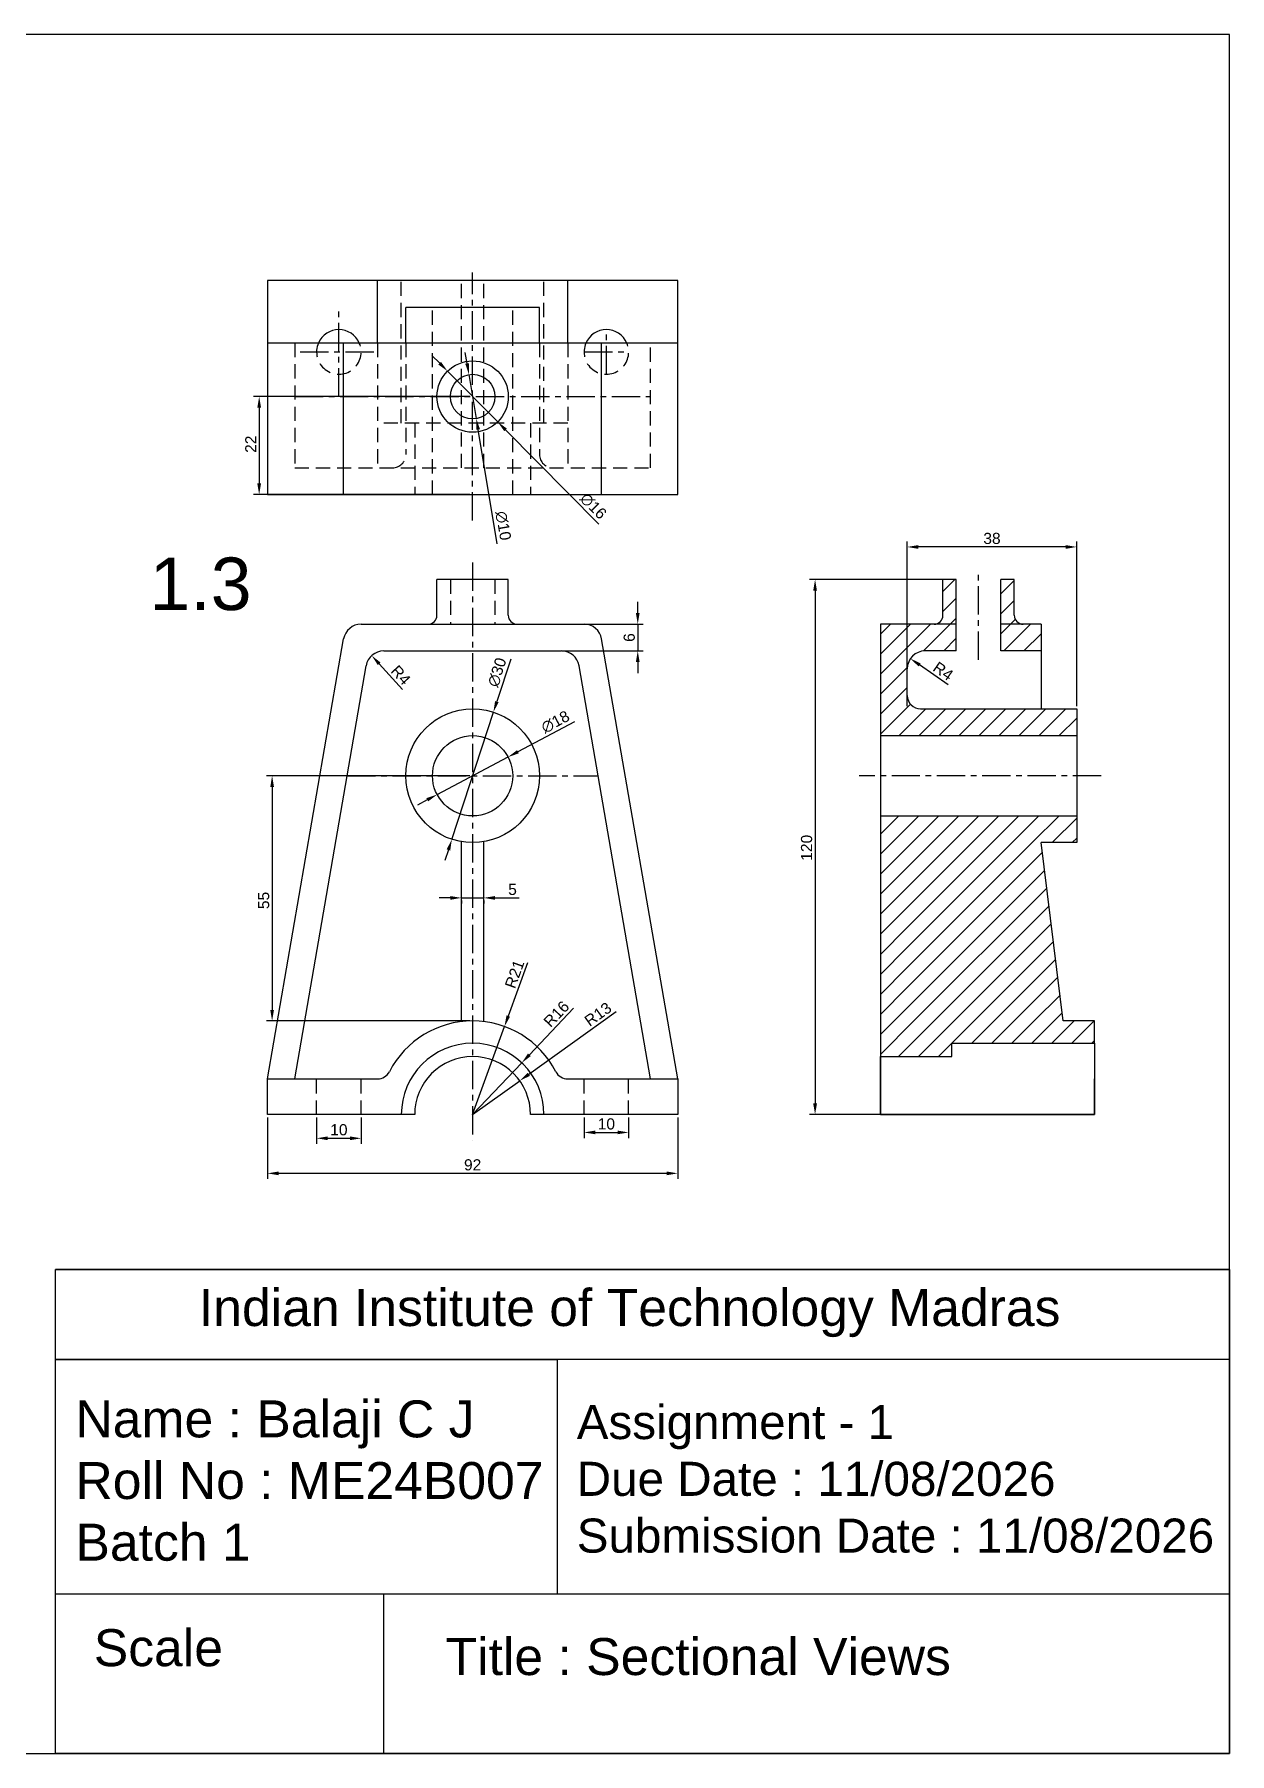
# Model space of a CAD drawing. Header units: inches. Extents: x 18 to 587, y 16 to 402.
# Drawn here: x 319.2 to 587.3, y 16.5 to 402.1 of the extents above; entities that cross this region are included whole.
import ezdxf

# ---------------------------------------------------------------- set-up
doc = ezdxf.new("R2010")
doc.units = ezdxf.units.IN
doc.header["$MEASUREMENT"] = 0
doc.linetypes.add('CENTER', pattern=[50.8, 31.75, -6.35, 6.35, -6.35])
doc.linetypes.add('HIDDEN2', pattern=[4.7625, 3.175, -1.5875])
doc.styles.get("Standard").update_dxf_attribs({"font": 'arial.ttf'})
doc.dimstyles.new('ISO-25', dxfattribs={"dimtxt": 2.5, "dimasz": 2.5, "dimexe": 1.25, "dimexo": 0.625, "dimtad": 1, "dimtxsty": 'Standard', "dimcen": 2.5, "dimclrd": 3, "dimclre": 3, "dimclrt": 3, "dimadec": 0, "dimazin": 0, "dimtfac": 1, "dimtmove": 0, "dimatfit": 3, "dimfxl": 1, "dimarcsym": 0})
pattern_1 = [(45, (106.3404, 120.8242), (-2.245064, 2.245064), [])]

# ---------------------------------------------------------------- blocks, each defined once
blk = doc.blocks.new('*D66')
at = {"color": 3, "lineweight": -2, "transparency": 16777216}
for p, q in [((371.54, 159.17), (371.54, 145.37)), ((463.54, 159.17), (463.54, 145.37)), ((461.04, 146.62), (374.04, 146.62))]:
    blk.add_line(p, q, dxfattribs=at)
at = {"color": 3, "transparency": 16777216}
for points in [[(374.04, 147.04), (374.04, 146.2), (371.54, 146.62)], [(461.04, 147.04), (461.04, 146.2), (463.54, 146.62)]]:
    blk.add_solid(points, dxfattribs=at)
at = {"layer": 'Defpoints', "color": 0, "transparency": 16777216}
for p in [(371.54, 159.8), (463.54, 159.8), (371.54, 146.62)]:
    blk.add_point(p, dxfattribs=at)
at = {"color": 3, "transparency": 16777216, "insert": (417.54, 148.52), "char_height": 2.5, "attachment_point": 5}
blk.add_mtext('92', dxfattribs=at)
blk = doc.blocks.new('*D67')
at = {"color": 3, "lineweight": -2, "transparency": 16777216}
for p, q in [((426.09, 261.98), (422.97, 252.44)), ((412.89, 221.54), (422.2, 250.06)), ((412.11, 219.16), (411.34, 216.79))]:
    blk.add_line(p, q, dxfattribs=at)
at = {"color": 3, "transparency": 16777216}
for points in [[(422.58, 252.56), (423.37, 252.31), (422.2, 250.06)], [(411.71, 219.29), (412.51, 219.03), (412.89, 221.54)]]:
    blk.add_solid(points, dxfattribs=at)
at = {"layer": 'Defpoints', "color": 0, "transparency": 16777216}
for p in [(422.2, 250.06), (412.89, 221.54)]:
    blk.add_point(p, dxfattribs=at)
at = {"color": 3, "transparency": 16777216, "insert": (423.04, 259.01), "char_height": 2.5, "attachment_point": 5, "rotation": 71.9229}
blk.add_mtext('∅30', dxfattribs=at)
blk = doc.blocks.new('*D68')
at = {"color": 3, "lineweight": -2, "transparency": 16777216}
for p, q in [((440.37, 247.89), (427.7, 241.18)), ((409.59, 231.58), (425.49, 240.01)), ((407.38, 230.41), (405.17, 229.24))]:
    blk.add_line(p, q, dxfattribs=at)
at = {"color": 3, "transparency": 16777216}
for points in [[(427.51, 241.55), (427.9, 240.82), (425.49, 240.01)], [(407.18, 230.78), (407.57, 230.05), (409.59, 231.58)]]:
    blk.add_solid(points, dxfattribs=at)
at = {"layer": 'Defpoints', "color": 0, "transparency": 16777216}
for p in [(425.49, 240.01), (409.59, 231.58)]:
    blk.add_point(p, dxfattribs=at)
at = {"color": 3, "transparency": 16777216, "insert": (436.11, 247.87), "char_height": 2.5, "attachment_point": 5, "rotation": 27.9184}
blk.add_mtext('∅18', dxfattribs=at)
blk = doc.blocks.new('*D69')
at = {"color": 3, "lineweight": -2, "transparency": 16777216}
for p, q in [((454.58, 272.3), (454.58, 274.8)), ((437.65, 269.8), (455.83, 269.8)), ((454.58, 269.8), (454.58, 263.8)), ((437.65, 263.8), (455.83, 263.8)), ((454.58, 261.3), (454.58, 258.8))]:
    blk.add_line(p, q, dxfattribs=at)
at = {"color": 3, "transparency": 16777216}
for points in [[(454.16, 272.3), (455, 272.3), (454.58, 269.8)], [(454.16, 261.3), (455, 261.3), (454.58, 263.8)]]:
    blk.add_solid(points, dxfattribs=at)
at = {"layer": 'Defpoints', "color": 0, "transparency": 16777216}
for p in [(437.03, 269.8), (437.03, 263.8), (454.58, 263.8)]:
    blk.add_point(p, dxfattribs=at)
at = {"color": 3, "transparency": 16777216, "insert": (452.68, 266.8), "char_height": 2.5, "attachment_point": 5, "rotation": 90}
blk.add_mtext('6', dxfattribs=at)
blk = doc.blocks.new('*D70')
at = {"color": 3, "lineweight": -2, "transparency": 16777216}
for p, q in [((416.3, 328.26), (415.89, 330.72)), ((416.72, 325.79), (418.37, 315.93)), ((423.07, 287.83), (418.78, 313.46))]:
    blk.add_line(p, q, dxfattribs=at)
at = {"color": 3, "transparency": 16777216}
for points in [[(416.71, 328.33), (415.89, 328.19), (416.72, 325.79)], [(419.19, 313.53), (418.37, 313.39), (418.37, 315.93)]]:
    blk.add_solid(points, dxfattribs=at)
at = {"layer": 'Defpoints', "color": 0, "transparency": 16777216}
for p in [(416.72, 325.79), (418.37, 315.93)]:
    blk.add_point(p, dxfattribs=at)
at = {"color": 3, "transparency": 16777216, "insert": (424.39, 291.88), "char_height": 2.5, "attachment_point": 5, "rotation": 279.5043}
blk.add_mtext('∅10', dxfattribs=at)
blk = doc.blocks.new('*D71')
at = {"color": 3, "lineweight": -2, "transparency": 16777216}
for p, q in [((410.16, 328.33), (408.4, 330.1)), ((411.92, 326.55), (423.16, 315.17)), ((445.87, 292.21), (424.92, 313.39))]:
    blk.add_line(p, q, dxfattribs=at)
at = {"color": 3, "transparency": 16777216}
for points in [[(410.46, 328.62), (409.86, 328.03), (411.92, 326.55)], [(425.22, 313.68), (424.63, 313.1), (423.16, 315.17)]]:
    blk.add_solid(points, dxfattribs=at)
at = {"layer": 'Defpoints', "color": 0, "transparency": 16777216}
for p in [(411.92, 326.55), (423.16, 315.17)]:
    blk.add_point(p, dxfattribs=at)
at = {"color": 3, "transparency": 16777216, "insert": (444.61, 296.28), "char_height": 2.5, "attachment_point": 5, "rotation": 314.6681}
blk.add_mtext('∅16', dxfattribs=at)
blk = doc.blocks.new('*D72')
at = {"color": 3, "lineweight": -2, "transparency": 16777216}
for p, q in [((442.54, 159.17), (442.54, 154.55)), ((452.54, 159.17), (452.54, 154.55)), ((445.04, 155.8), (450.04, 155.8))]:
    blk.add_line(p, q, dxfattribs=at)
at = {"color": 3, "transparency": 16777216}
for points in [[(445.04, 156.22), (445.04, 155.39), (442.54, 155.8)], [(450.04, 156.22), (450.04, 155.39), (452.54, 155.8)]]:
    blk.add_solid(points, dxfattribs=at)
at = {"layer": 'Defpoints', "color": 0, "transparency": 16777216}
for p in [(442.54, 159.8), (452.54, 159.8), (452.54, 155.8)]:
    blk.add_point(p, dxfattribs=at)
at = {"color": 3, "transparency": 16777216, "insert": (447.54, 157.7), "char_height": 2.5, "attachment_point": 5}
blk.add_mtext('10', dxfattribs=at)
blk = doc.blocks.new('*D73')
at = {"color": 3, "lineweight": -2, "transparency": 16777216}
for p, q in [((382.54, 159.17), (382.54, 153.24)), ((392.54, 159.17), (392.54, 153.24)), ((385.04, 154.49), (390.04, 154.49))]:
    blk.add_line(p, q, dxfattribs=at)
at = {"color": 3, "transparency": 16777216}
for points in [[(385.04, 154.9), (385.04, 154.07), (382.54, 154.49)], [(390.04, 154.9), (390.04, 154.07), (392.54, 154.49)]]:
    blk.add_solid(points, dxfattribs=at)
at = {"layer": 'Defpoints', "color": 0, "transparency": 16777216}
for p in [(382.54, 159.8), (392.54, 159.8), (392.54, 154.49)]:
    blk.add_point(p, dxfattribs=at)
at = {"color": 3, "transparency": 16777216, "insert": (387.54, 156.39), "char_height": 2.5, "attachment_point": 5}
blk.add_mtext('10', dxfattribs=at)
blk = doc.blocks.new('*D74')
at = {"color": 3, "lineweight": -2, "transparency": 16777216}
for p, q in [((449.71, 182.87), (430.14, 168.83)), ((417.54, 159.8), (428.1, 167.38))]:
    blk.add_line(p, q, dxfattribs=at)
at = {"color": 3, "transparency": 16777216}
blk.add_solid([(429.89, 169.17), (430.38, 168.49), (428.1, 167.38)], dxfattribs=at)
at = {"layer": 'Defpoints', "color": 0, "transparency": 16777216}
for p in [(428.1, 167.38), (417.54, 159.8)]:
    blk.add_point(p, dxfattribs=at)
at = {"color": 3, "transparency": 16777216, "insert": (445.67, 182.31), "char_height": 2.5, "attachment_point": 5, "rotation": 35.6482}
blk.add_mtext('R13', dxfattribs=at)
blk = doc.blocks.new('*D75')
at = {"color": 3, "lineweight": -2, "transparency": 16777216}
for p, q in [((440.2, 183.68), (430.28, 173.22)), ((417.54, 159.8), (428.55, 171.41))]:
    blk.add_line(p, q, dxfattribs=at)
at = {"color": 3, "transparency": 16777216}
blk.add_solid([(429.97, 173.51), (430.58, 172.93), (428.55, 171.41)], dxfattribs=at)
at = {"layer": 'Defpoints', "color": 0, "transparency": 16777216}
for p in [(428.55, 171.41), (417.54, 159.8)]:
    blk.add_point(p, dxfattribs=at)
at = {"color": 3, "transparency": 16777216, "insert": (436.34, 182.37), "char_height": 2.5, "attachment_point": 5, "rotation": 46.5014}
blk.add_mtext('R16', dxfattribs=at)
blk = doc.blocks.new('*D76')
at = {"color": 3, "lineweight": -2, "transparency": 16777216}
for p, q in [((429.85, 193.84), (425.53, 181.9)), ((417.54, 159.8), (424.68, 179.55))]:
    blk.add_line(p, q, dxfattribs=at)
at = {"color": 3, "transparency": 16777216}
blk.add_solid([(425.14, 182.04), (425.93, 181.76), (424.68, 179.55)], dxfattribs=at)
at = {"layer": 'Defpoints', "color": 0, "transparency": 16777216}
for p in [(424.68, 179.55), (417.54, 159.8)]:
    blk.add_point(p, dxfattribs=at)
at = {"color": 3, "transparency": 16777216, "insert": (426.94, 191.31), "char_height": 2.5, "attachment_point": 5, "rotation": 70.1169}
blk.add_mtext('R21', dxfattribs=at)
blk = doc.blocks.new('*D77')
at = {"color": 3, "lineweight": -2, "transparency": 16777216}
for p, q in [((416.92, 235.8), (371.31, 235.8)), ((372.56, 233.3), (372.56, 183.3)), ((416.92, 180.8), (371.31, 180.8))]:
    blk.add_line(p, q, dxfattribs=at)
at = {"color": 3, "transparency": 16777216}
for points in [[(372.15, 233.3), (372.98, 233.3), (372.56, 235.8)], [(372.15, 183.3), (372.98, 183.3), (372.56, 180.8)]]:
    blk.add_solid(points, dxfattribs=at)
at = {"layer": 'Defpoints', "color": 0, "transparency": 16777216}
for p in [(417.54, 235.8), (372.56, 180.8), (417.54, 180.8)]:
    blk.add_point(p, dxfattribs=at)
at = {"color": 3, "transparency": 16777216, "insert": (370.67, 207.83), "char_height": 2.5, "attachment_point": 5, "rotation": 90}
blk.add_mtext('55', dxfattribs=at)
blk = doc.blocks.new('*D78')
at = {"color": 3, "lineweight": -2, "transparency": 16777216}
for p, q in [((523.75, 279.8), (493.11, 279.8)), ((494.36, 277.3), (494.36, 162.3)), ((523.75, 159.8), (493.11, 159.8))]:
    blk.add_line(p, q, dxfattribs=at)
at = {"color": 3, "transparency": 16777216}
for points in [[(493.94, 277.3), (494.78, 277.3), (494.36, 279.8)], [(493.94, 162.3), (494.78, 162.3), (494.36, 159.8)]]:
    blk.add_solid(points, dxfattribs=at)
at = {"layer": 'Defpoints', "color": 0, "transparency": 16777216}
for p in [(524.37, 279.8), (494.36, 159.8), (524.37, 159.8)]:
    blk.add_point(p, dxfattribs=at)
at = {"color": 3, "transparency": 16777216, "insert": (492.46, 219.65), "char_height": 2.5, "attachment_point": 5, "rotation": 90}
blk.add_mtext('120', dxfattribs=at)
blk = doc.blocks.new('*D80')
at = {"color": 3, "lineweight": -2, "transparency": 16777216}
blk.add_line((524.19, 256.22), (517.81, 260.65), dxfattribs=at)
at = {"color": 3, "transparency": 16777216}
blk.add_solid([(518.05, 261), (517.57, 260.31), (515.76, 262.08)], dxfattribs=at)
at = {"layer": 'Defpoints', "color": 0, "transparency": 16777216}
for p in [(515.76, 262.08), (519.04, 259.8)]:
    blk.add_point(p, dxfattribs=at)
at = {"color": 3, "transparency": 16777216, "insert": (523.1, 259.27), "char_height": 2.5, "attachment_point": 5, "rotation": 325.2381}
blk.add_mtext('R4', dxfattribs=at)
blk = doc.blocks.new('*D81')
at = {"color": 3, "lineweight": -2, "transparency": 16777216}
for p, q in [((416.92, 320.86), (368.41, 320.86)), ((369.66, 318.36), (369.66, 301.36)), ((416.92, 298.86), (368.41, 298.86))]:
    blk.add_line(p, q, dxfattribs=at)
at = {"color": 3, "transparency": 16777216}
for points in [[(369.24, 318.36), (370.08, 318.36), (369.66, 320.86)], [(369.24, 301.36), (370.08, 301.36), (369.66, 298.86)]]:
    blk.add_solid(points, dxfattribs=at)
at = {"layer": 'Defpoints', "color": 0, "transparency": 16777216}
for p in [(417.54, 320.86), (369.66, 298.86), (417.54, 298.86)]:
    blk.add_point(p, dxfattribs=at)
at = {"color": 3, "transparency": 16777216, "insert": (367.78, 310.16), "char_height": 2.5, "attachment_point": 5, "rotation": 90}
blk.add_mtext('22', dxfattribs=at)
blk = doc.blocks.new('*D82')
at = {"color": 3, "lineweight": -2, "transparency": 16777216}
blk.add_line((401.81, 255.16), (396.58, 260.91), dxfattribs=at)
at = {"color": 3, "transparency": 16777216}
blk.add_solid([(396.89, 261.19), (396.28, 260.63), (394.9, 262.76)], dxfattribs=at)
at = {"layer": 'Defpoints', "color": 0, "transparency": 16777216}
for p in [(394.9, 262.76), (397.59, 259.8)]:
    blk.add_point(p, dxfattribs=at)
at = {"color": 3, "transparency": 16777216, "insert": (401.43, 258.37), "char_height": 2.5, "attachment_point": 5, "rotation": 312.2715}
blk.add_mtext('R4', dxfattribs=at)
blk = doc.blocks.new('*D83')
at = {"color": 3, "lineweight": -2, "transparency": 16777216}
for p, q in [((515.04, 251.42), (515.04, 288.37)), ((550.54, 287.12), (517.54, 287.12)), ((553.04, 251.42), (553.04, 288.37))]:
    blk.add_line(p, q, dxfattribs=at)
at = {"color": 3, "transparency": 16777216}
for points in [[(517.54, 287.54), (517.54, 286.7), (515.04, 287.12)], [(550.54, 287.54), (550.54, 286.7), (553.04, 287.12)]]:
    blk.add_solid(points, dxfattribs=at)
at = {"layer": 'Defpoints', "color": 0, "transparency": 16777216}
for p in [(515.04, 287.12), (515.04, 250.8), (553.04, 250.8)]:
    blk.add_point(p, dxfattribs=at)
at = {"color": 3, "transparency": 16777216, "insert": (534.04, 289.02), "char_height": 2.5, "attachment_point": 5}
blk.add_mtext('38', dxfattribs=at)
blk = doc.blocks.new('*D84')
at = {"color": 3, "lineweight": -2, "transparency": 16777216}
for p, q in [((412.54, 208.41), (410.04, 208.41)), ((415.04, 208.41), (420.04, 208.41)), ((422.54, 208.41), (427.95, 208.41)), ((415.04, 207.8), (415.04, 207.16)), ((420.04, 207.8), (420.04, 207.16))]:
    blk.add_line(p, q, dxfattribs=at)
at = {"color": 3, "transparency": 16777216}
for points in [[(412.54, 208.82), (412.54, 207.99), (415.04, 208.41)], [(422.54, 208.82), (422.54, 207.99), (420.04, 208.41)]]:
    blk.add_solid(points, dxfattribs=at)
at = {"layer": 'Defpoints', "color": 0, "transparency": 16777216}
for p in [(415.04, 208.43), (420.04, 208.43), (420.04, 208.41)]:
    blk.add_point(p, dxfattribs=at)
at = {"color": 3, "transparency": 16777216, "insert": (426.49, 210.3), "char_height": 2.5, "attachment_point": 5}
blk.add_mtext('5', dxfattribs=at)

msp = doc.modelspace()

# ---------------------------------------------------------------- hatches: boundary and pattern name
h = msp.add_hatch()
h.set_pattern_fill('ANSI31', color=4)
h.set_pattern_definition(pattern_1)
h.paths.add_polyline_path([(539.042, 279.799), (536.042, 279.799), (536.042, 269.799), (541.042, 269.799, -0.4142136), (539.042, 271.799)])
h.paths.add_polyline_path([(545.042, 269.799), (541.042, 269.799), (536.042, 269.799), (536.042, 263.799), (545.042, 263.799)])
h.paths.add_polyline_path([(526.042, 279.799), (523.042, 279.799), (523.042, 271.799, -0.4142136), (521.042, 269.799), (526.042, 269.799)])
h.paths.add_polyline_path([(553.042, 250.799), (518.042, 250.799, -0.4142136), (515.042, 253.799), (515.042, 244.799), (553.042, 244.799)])
h.paths.add_polyline_path([(553.042, 226.799), (515.042, 226.799), (515.042, 217.799, -0.4142136), (518.042, 220.799), (545.042, 220.799), (553.042, 220.799)])
h.paths.add_polyline_path([(525.042, 175.799), (557.042, 175.799), (557.042, 180.799), (515.042, 180.799), (515.042, 176.799, 0.4142136), (519.042, 172.799), (525.042, 172.799)])
edge = h.paths.add_edge_path()
edge.add_line((515.042, 226.799), (509.042, 226.799))
edge.add_line((509.042, 226.799), (509.042, 172.799))
edge.add_line((509.042, 172.799), (519.042, 172.799))
edge.add_arc((519.042, 176.799), 4, 180, 270, ccw=False)
edge.add_line((515.042, 176.799), (515.042, 226.799))
edge = h.paths.add_edge_path()
edge.add_line((509.042, 244.799), (515.042, 244.799))
edge.add_line((515.042, 244.799), (515.042, 259.799))
edge.add_arc((519.042, 259.799), 4, 90, 180, ccw=False)
edge.add_line((519.042, 263.799), (526.042, 263.799))
edge.add_line((526.042, 263.799), (526.042, 269.799))
edge.add_line((526.042, 269.799), (521.042, 269.799))
edge.add_line((521.042, 269.799), (509.042, 269.799))
edge.add_line((509.042, 269.799), (509.042, 244.799))
h = msp.add_hatch()
h.set_pattern_fill('ANSI31', color=4)
h.set_pattern_definition(pattern_1)
edge = h.paths.add_edge_path()
edge.add_line((550.042, 180.799), (545.042, 220.799))
edge.add_line((545.042, 220.799), (518.042, 220.799))
edge.add_arc((518.042, 217.799), 3, 90, 180)
edge.add_line((515.042, 217.799), (515.042, 180.799))
edge.add_line((515.042, 180.799), (550.042, 180.799))

# ---------------------------------------------------------------- linework, layer by layer
at = {"color": 1, "linetype": 'CENTER', "ltscale": 0.2}
for p, q in [((417.541, 293.037), (417.541, 348.681)), ((387.541, 320.859), (387.541, 340.859)), ((447.541, 325.859), (447.541, 335.859)), ((378.872, 330.859), (396.21, 330.859)), ((442.541, 330.859), (452.541, 330.859)), ((377.631, 320.859), (457.451, 320.859)), ((417.541, 283.634), (417.541, 154.073)), ((531.042, 261.799), (531.042, 281.799)), ((389.385, 235.799), (445.697, 235.799)), ((558.53, 235.799), (504.267, 235.799))]:
    msp.add_line(p, q, dxfattribs=at)
for p, q in [((463.541, 346.859), (371.541, 346.859)), ((371.541, 346.859), (371.541, 298.859)), ((396.21, 332.859), (396.21, 346.859)), ((438.872, 332.859), (438.872, 346.859)), ((463.541, 298.859), (463.541, 346.859)), ((432.541, 340.859), (402.541, 340.859)), ((402.541, 332.859), (402.541, 340.859)), ((432.541, 332.859), (432.541, 340.859)), ((463.541, 332.859), (371.541, 332.859)), ((388.599, 298.859), (388.599, 332.859)), ((446.482, 298.859), (446.482, 332.859)), ((371.541, 298.859), (463.541, 298.859)), ((409.541, 271.799), (409.541, 279.799)), ((425.541, 279.799), (409.541, 279.799)), ((425.541, 271.799), (425.541, 279.799)), ((523.042, 271.799), (523.042, 279.799)), ((526.042, 279.799), (523.042, 279.799)), ((526.042, 263.799), (526.042, 279.799)), ((536.042, 263.799), (536.042, 279.799)), ((539.042, 279.799), (536.042, 279.799)), ((539.042, 271.799), (539.042, 279.799)), ((371.541, 167.799), (388.599, 266.48)), ((392.541, 269.799), (442.541, 269.799)), ((463.541, 167.799), (446.482, 266.48)), ((521.042, 269.799), (509.042, 269.799)), ((509.042, 269.799), (509.042, 159.799)), ((526.042, 269.799), (521.042, 269.799)), ((541.042, 269.799), (536.042, 269.799)), ((545.042, 269.799), (541.042, 269.799)), ((545.042, 269.799), (545.042, 250.799)), ((397.593, 263.799), (437.489, 263.799)), ((526.042, 263.799), (519.042, 263.799)), ((545.042, 263.799), (536.042, 263.799)), ((377.63, 167.799), (393.651, 260.48)), ((457.452, 167.799), (441.431, 260.48)), ((518.042, 250.799), (553.042, 250.799)), ((553.042, 250.799), (553.042, 220.799)), ((509.042, 244.799), (553.042, 244.799)), ((509.042, 226.799), (553.042, 226.799)), ((415.041, 180.65), (415.041, 221.009)), ((420.041, 180.65), (420.041, 221.009)), ((553.042, 220.799), (545.042, 220.799)), ((550.042, 180.799), (545.042, 220.799)), ((557.042, 180.799), (550.042, 180.799)), ((557.042, 175.799), (557.042, 180.799)), ((371.541, 167.799), (396.21, 167.799)), ((371.541, 159.799), (371.541, 167.799)), ((438.872, 167.799), (463.541, 167.799)), ((463.541, 167.799), (463.541, 159.799)), ((557.042, 159.799), (557.042, 167.799)), ((404.541, 159.799), (371.541, 159.799)), ((463.541, 159.799), (430.541, 159.799)), ((509.042, 159.799), (557.042, 159.799)), ((587.347, 104.893), (323.96, 104.893)), ((587.347, 52.217), (323.96, 52.217)), ((397.568, 52.217), (397.568, 16.473))]:
    msp.add_line(p, q)
at = {"linetype": 'HIDDEN2'}
for p, q in [((401.541, 314.859), (401.541, 346.859)), ((415.041, 304.859), (415.041, 346.859)), ((420.041, 304.859), (420.041, 346.859)), ((433.541, 314.859), (433.541, 346.859)), ((408.541, 298.859), (408.541, 340.859)), ((426.541, 298.859), (426.541, 340.859)), ((377.631, 332.859), (377.631, 304.859)), ((396.21, 332.859), (396.21, 304.859)), ((402.541, 332.859), (402.541, 307.859)), ((432.541, 332.859), (432.541, 307.859)), ((438.872, 332.859), (438.872, 304.859)), ((457.451, 304.859), (457.451, 332.859)), ((438.872, 314.859), (396.21, 314.859)), ((404.541, 314.859), (404.541, 298.859)), ((430.541, 314.859), (430.541, 298.859)), ((377.631, 304.859), (457.451, 304.859)), ((412.541, 279.799), (412.541, 269.799)), ((422.541, 279.799), (422.541, 269.799)), ((382.541, 159.799), (382.541, 167.799)), ((392.541, 159.799), (392.541, 167.799)), ((442.541, 159.799), (442.541, 167.799)), ((452.541, 159.799), (452.541, 167.799))]:
    msp.add_line(p, q, dxfattribs=at)
for points in [[(18.489, 16.473), (587.347, 16.473), (587.347, 402.089), (18.489, 402.089)], [(587.347, 16.473), (323.96, 16.473), (323.96, 125.073), (587.347, 125.073)], [(323.96, 125.073), (587.347, 125.073), (587.347, 125.073), (323.96, 125.073)], [(323.96, 125.073), (587.347, 125.073), (587.347, 125.073), (323.96, 125.073)], [(323.96, 104.893), (436.518, 104.893), (436.518, 52.217), (323.96, 52.217)]]:
    msp.add_lwpolyline(points, close=True)
for points in [[(525.042, 172.799), (525.042, 175.799), (557.042, 175.799), (557.042, 159.799), (525.042, 159.799)], [(525.042, 159.799), (509.042, 159.799), (509.042, 172.799), (525.042, 172.799)]]:
    msp.add_lwpolyline(points)
for centre, radius in [((417.541, 320.859), 8), ((417.541, 320.859), 5), ((417.541, 235.799), 15), ((417.541, 235.799), 9)]:
    msp.add_circle(centre, radius)
for centre, radius, start, end in [((387.541, 330.859), 5, 23.57818, 156.42182), ((447.541, 330.859), 5, 23.57818, 156.42182), ((407.541, 271.799), 2, 270, 0), ((427.541, 271.799), 2, 180, 270), ((521.042, 271.799), 2, 270, 0), ((541.042, 271.799), 2, 180, 270), ((392.541, 265.799), 4, 90, 170.19254), ((442.541, 265.799), 4, 9.80746, 90), ((397.593, 259.799), 4, 90, 170.19254), ((437.489, 259.799), 4, 9.80746, 90), ((519.042, 259.799), 4, 90, 180), ((518.042, 253.799), 3, 180, 270), ((417.541, 159.799), 21, 27.27961, 152.72039), ((417.541, 159.799), 16, 0, 180), ((417.541, 159.799), 13, 0, 180), ((396.21, 170.799), 3, 270, 332.72039), ((438.872, 170.799), 3, 207.27961, 270)]:
    msp.add_arc(centre, radius, start, end)
for centre, radius, start, end in [((387.541, 330.859), 5, 156.42182, 23.57818), ((447.541, 330.859), 5, 156.42182, 23.57818), ((399.541, 307.859), 3, 270, 0), ((435.541, 307.859), 3, 180, 270)]:
    msp.add_arc(centre, radius, start, end, dxfattribs=at)

# ---------------------------------------------------------------- texts
msp.add_text('Indian Institute of Technology Madras', height=8.29651).set_placement((356.136, 112.378))
at = {"attachment_point": 1}
for s, width, gutter_width, insert, char_height in [('1.3', 286.33221, 58.925, (345.068, 284.751), 11.7849), ('Name : Balaji C J \\PRoll No : ME24B007\\PBatch 1', 128.33444, 41.483, (328.447, 95.702), 8.29651), ('Assignment - 1\\PDue Date : 11/08/2026\\PSubmission Date : 11/08/2026', 143.86492, 38.199, (440.896, 94.663), 7.6399), ('Scale', 58.15383, 41.483, (332.56, 44.383), 8.2965), ('Title : Sectional Views', 183.16463, 41.483, (411.46, 42.391), 8.29651)]:
    msp.add_mtext_dynamic_manual_height_columns(s, width=width, gutter_width=gutter_width, heights=[0], dxfattribs=dict(at, insert=insert, char_height=char_height))

# ---------------------------------------------------------------- dimensions: what is measured, and where the dimension line sits
for p1, p2, picture, middle in [((411.917, 326.549), (423.165, 315.17), '*D71', (443.212, 294.89)), ((416.715, 325.791), (418.367, 315.928), '*D70', (422.448, 291.552)), ((409.588, 231.585), (425.493, 240.013), '*D68', (437.028, 246.125))]:
    dim = msp.add_diameter_dim_2p(p1=p1, p2=p2, dimstyle='ISO-25')
    dim.commit()
    dim.dimension.update_dxf_attribs({"geometry": picture, "text_midpoint": middle, "dimtype": 163})
for base, p1, p2, picture, middle in [((369.661, 298.859), (417.541, 320.859), (417.541, 298.859), '*D81', (369.661, 310.164)), ((494.359, 159.799), (524.372, 279.799), (524.372, 159.799), '*D78', (494.359, 219.653)), ((454.58, 263.799), (437.028, 269.799), (437.028, 263.799), '*D69', (454.58, 266.799)), ((372.564, 180.799), (417.541, 235.799), (417.541, 180.799), '*D77', (372.564, 207.828))]:
    dim = msp.add_linear_dim(base=base, p1=p1, p2=p2, angle=90, dimstyle='ISO-25')
    dim.commit()
    dim.dimension.update_dxf_attribs({"geometry": picture, "text_midpoint": middle, "dimtype": 160})
for base, p1, p2, picture, middle in [((515.042, 287.121), (553.042, 250.799), (515.042, 250.799), '*D83', (534.042, 287.121)), ((420.041, 208.407), (415.041, 208.426), (420.041, 208.426), '*D84', (426.495, 208.407)), ((371.541, 146.62), (463.541, 159.799), (371.541, 159.799), '*D66', (417.541, 146.62)), ((452.541, 155.802), (442.541, 159.799), (452.541, 159.799), '*D72', (447.541, 155.802))]:
    dim = msp.add_linear_dim(base=base, p1=p1, p2=p2, dimstyle='ISO-25')
    dim.commit()
    dim.dimension.update_dxf_attribs({"geometry": picture, "text_midpoint": middle, "dimtype": 160})
for center, mpoint, picture, middle in [((397.593, 259.799), (394.902, 262.759), '*D82', (400.038, 257.109)), ((519.042, 259.799), (515.755, 262.08), '*D80', (522.028, 257.726)), ((417.541, 159.799), (424.683, 179.547), '*D76', (428.706, 190.671)), ((417.541, 159.799), (428.554, 171.405), '*D75', (437.715, 181.059)), ((417.541, 159.799), (428.105, 167.375), '*D74', (446.779, 180.769))]:
    dim = msp.add_radius_dim(center=center, mpoint=mpoint, dimstyle='ISO-25')
    dim.commit()
    dim.dimension.update_dxf_attribs({"geometry": picture, "text_midpoint": middle, "dimtype": 164})
dim = msp.add_diameter_dim_2p(p1=(412.887, 221.539), p2=(422.195, 250.058), dimstyle='ISO-25')
dim.commit()
dim.dimension.update_dxf_attribs({"geometry": '*D67', "text_midpoint": (423.043, 259.009)})
dim = msp.add_linear_dim(base=(392.541, 154.487), p1=(382.541, 159.799), p2=(392.541, 159.799), dimstyle='ISO-25')
dim.commit()
dim.dimension.update_dxf_attribs({"geometry": '*D73', "text_midpoint": (387.541, 156.388)})

doc.saveas('drawing.dxf')
